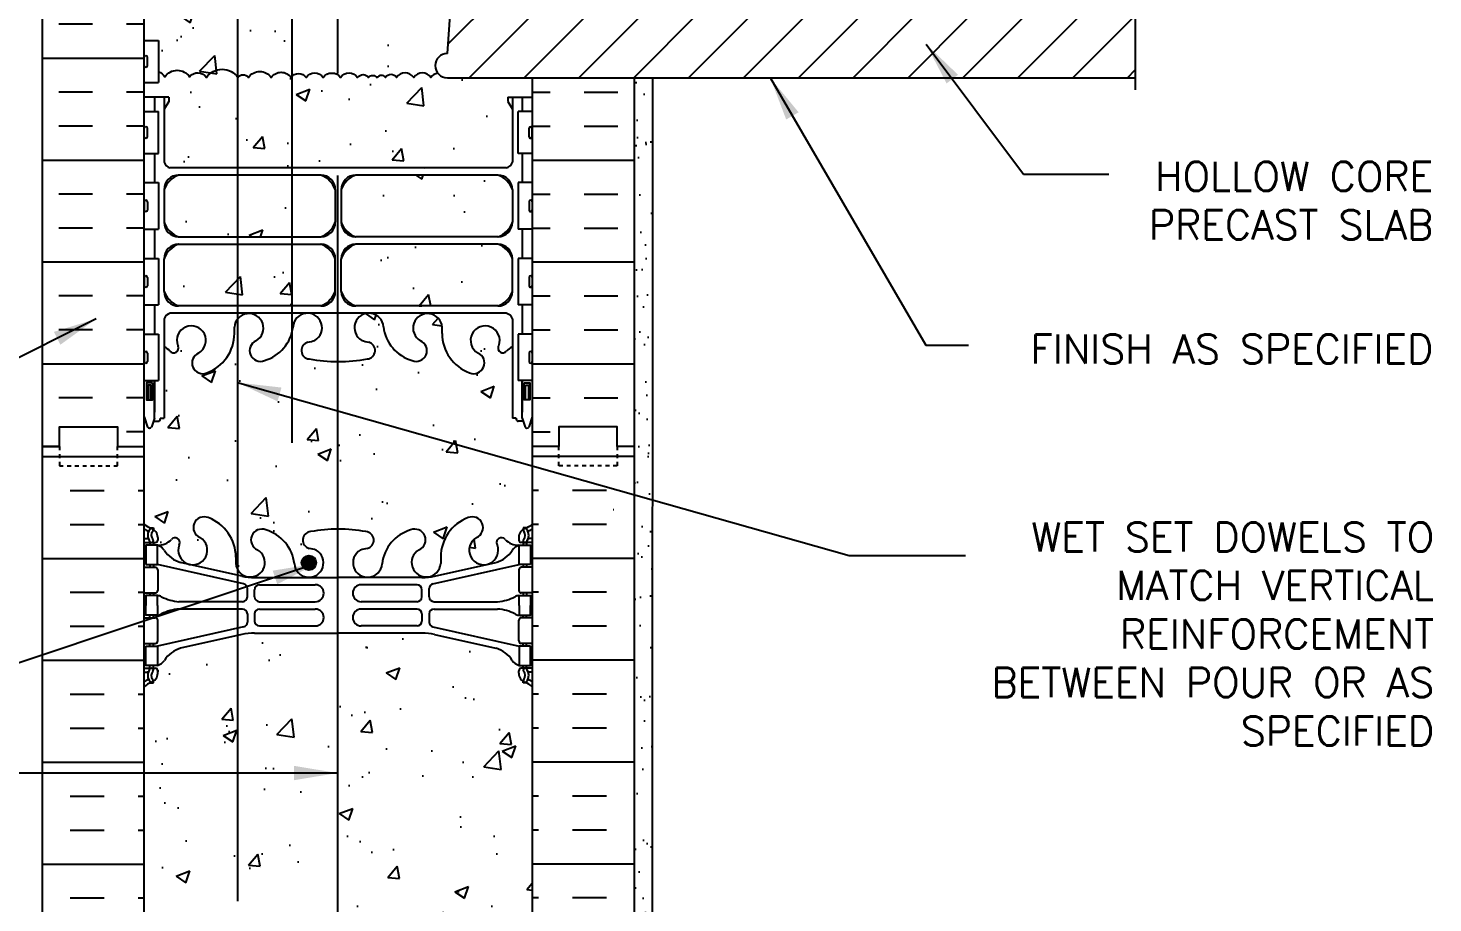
# Model space of a CAD drawing. Header units: inches. Extents: x 241.8 to 298.1, y 186.8 to 251.2.
# Drawn here: x 261.93 to 298.14, y 212.44 to 234.98 of the extents above; entities that cross this region are included whole.
import ezdxf

# ---------------------------------------------------------------- set-up
doc = ezdxf.new("R2010")
doc.units = ezdxf.units.IN
doc.header["$LTSCALE"] = 0.5
doc.header["$MEASUREMENT"] = 0
doc.linetypes.add('HIDDEN2', pattern=[0.1875, 0.125, -0.0625])
for name, color, linetype in [('HATCH', 12, 'Continuous'), ('line25', 2, 'Continuous'), ('LINE3', 3, 'Continuous'), ('LINE50', 5, 'Continuous'), ('LINE9', 9, 'Continuous'), ('TEXT', 4, 'Continuous'), ('Web_Edge', 9, 'Continuous')]:
    doc.layers.add(name, color=color, linetype=linetype)
doc.styles.add('DIM', font='romans.shx', dxfattribs={"width": 0.7})
doc.styles.add('ROMANS', font='romans.shx', dxfattribs={"height": 0.75})
doc.dimstyles.new('ext_12', dxfattribs={"dimscale": 12, "dimtxt": 0.09375, "dimasz": 0.09375, "dimexe": 0.09375, "dimexo": 0.0625, "dimgap": 0.0625, "dimtad": 1, "dimdec": 1, "dimzin": 3, "dimdsep": 46, "dimlunit": 4, "dimtxsty": 'DIM', "dimcen": 0.09, "dimdle": 0.09375, "dimclrt": 4, "dimadec": 0, "dimazin": 0, "dimtfac": 1, "dimtdec": 1, "dimtmove": 2, "dimatfit": 3, "dimfxl": 1, "dimfrac": 2, "dimtolj": 1, "dimtzin": 0, "dimarcsym": 0})

msp = doc.modelspace()

# ---------------------------------------------------------------- hatches: boundary and pattern name
at = {"layer": 'HATCH'}
h = msp.add_hatch(dxfattribs=at)
h.set_pattern_fill('AR-CONC', color=256, scale=0.5)
h.set_pattern_definition([(50, (0, 0), (3.5863, -0.31376), [0.375, -4.125]), (355, (0, 0), (-0.693757, 3.76096), [0.3, -3.3]), (100.4514, (0.299, -0.026), (2.892544, 3.4472), [0.3187, -3.50571]), (46.1842, (0, 1), (5.336207, -0.827596), [0.5625, -6.1875]), (96.6356, (0.4447, 0.931), (4.67331, 4.87059), [0.47805, -5.25857]), (351.1842, (0, 1), (4.67331, 4.87059), [0.45, -4.95]), (21, (0.5, 0.75), (2.984535, -2.013094), [0.375, -4.125]), (326, (0.5, 0.75), (1.216577, 3.62575), [0.3, -3.3]), (71.4514, (0.7487, 0.5822), (4.201112, 1.612656), [0.3187, -3.50571]), (37.5, (0, 0), (0.0607993, 1.6644693), [0, -3.26, 0, -3.35, 0, -3.3125]), (7.5, (0, 0), (1.315348, 1.9720586), [0, -1.91, 0, -3.185, 0, -1.2625]), (327.5, (-1.115, 0), (2.669112, -0.1127744), [0, -1.25, 0, -3.9, 0, -5.175]), (317.5, (-1.615, 0), (2.915931, 0.500525), [0, -1.625, 0, -2.59, 0, -3.675])])
h.paths.add_polyline_path([(272.972, 237.726), (273.075, 239.208, 0.932515), (273.162, 240.452), (273.25, 241.699), (265.467, 241.699, 0.366745), (265.223, 241.488), (265.223, 240.504), (265.286, 240.504), (265.286, 239.304), (264.921, 239.304), (264.921, 238.554), (265.286, 238.554), (265.286, 237.354), (264.921, 237.354), (264.921, 236.604), (265.286, 236.604), (265.286, 235.404), (264.921, 235.404), (264.921, 234.654), (265.286, 234.654), (265.286, 233.851, -0.162203), (265.452, 233.723, -0.520567), (266.088, 233.723, -0.520567), (266.523, 233.704, -0.520567), (267.333, 233.704, -0.520567), (267.604, 233.704, -0.520567), (268.192, 233.704, -0.520567), (268.704, 233.704, -0.520567), (269.09, 233.704, -0.520567), (269.534, 233.704, -0.520567), (269.977, 233.704, -0.520567), (270.421, 233.704, -0.520567), (270.701, 233.704, -0.512435), (270.921, 233.697, -0.512435), (271.141, 233.704, -0.520567), (271.421, 233.704, -0.520567), (271.865, 233.704, -0.520567), (272.309, 233.704, -0.203298), (272.488, 233.816, -0.626547), (272.734, 234.322)])
h.paths.add_polyline_path([(278.429, 240.199), (278.429, 241.699), (274.396, 241.699), (274.396, 241.301), (274.303, 241.114), (274.209, 241.301), (274.209, 241.699), (273.25, 241.699), (273.162, 240.452, -0.932515), (273.075, 239.208), (272.972, 237.726), (275.996, 238.044, -0.379205)])
h.paths.add_polyline_path([(278.429, 240.199, 0.379205), (275.996, 238.044, 2.637096)])
h.paths.add_polyline_path([(274.922, 244.198, 0.088986), (274.775, 244.296), (274.685, 244.296), (274.685, 244.338, -0.249069), (274.575, 244.545), (274.575, 244.612, -0.414214), (274.638, 244.675), (274.685, 244.675), (274.685, 244.745), (274.58, 244.745, 0.231736), (274.223, 244.594, -0.8344), (274.011, 244.719), (274.023, 244.741, 2.155404), (273.484, 244.546, -1), (273.271, 244.035, -0.311223), (272.562, 245.051), (272.562, 245.216, 1.661382), (272.001, 244.864, -1), (271.787, 244.352, -0.307094), (271.049, 245.248, 1.604516), (270.49, 244.872, 0.055617), (270.669, 244.826, -0.843243), (270.635, 244.394, -0.047544), (269.921, 244.329, -0.047544), (269.207, 244.394, -0.843243), (269.173, 244.826, 0.055617), (269.352, 244.872, 1.604516), (268.794, 245.248, -0.307094), (268.055, 244.352, -1), (267.842, 244.864, 1.661382), (267.28, 245.216), (267.281, 245.071, -0.316114), (266.572, 244.035, -1), (266.358, 244.546, 2.155404), (265.82, 244.741), (265.831, 244.719, -0.834375), (265.62, 244.594, 0.23174), (265.262, 244.745), (265.157, 244.745), (265.157, 244.675), (265.205, 244.675, -0.414214), (265.267, 244.612), (265.267, 244.545, -0.249069), (265.157, 244.338), (265.157, 244.296), (265.067, 244.296, 0.08841), (264.921, 244.199), (264.921, 240.504), (264.974, 240.504), (264.974, 241.506, -0.379483), (265.466, 241.949), (274.209, 241.949), (274.209, 241.989), (274.115, 241.989, -1), (274.115, 242.051), (274.115, 242.176), (274.49, 242.176), (274.49, 242.051, -1), (274.49, 241.989), (274.396, 241.989), (274.396, 241.949), (274.799, 241.949, -0.386179), (274.801, 241.699), (275.566, 241.699), (275.566, 242.199), (274.921, 242.199), (274.922, 242.754)])
h.paths.add_polyline_path([(274.58, 247.845), (274.685, 247.845), (274.685, 247.915), (274.638, 247.915, -0.414214), (274.575, 247.977), (274.575, 248.045, -0.249069), (274.685, 248.252), (274.685, 248.294), (274.775, 248.294, 0.08853), (274.921, 248.391), (274.921, 250.216), (270.791, 250.216), (269.791, 249.216), (269.791, 251.216), (268.791, 250.216), (264.921, 250.216), (264.921, 248.391, 0.08841), (265.067, 248.294), (265.157, 248.294), (265.157, 248.252, -0.249069), (265.267, 248.045), (265.267, 247.977, -0.414214), (265.205, 247.915), (265.157, 247.915), (265.157, 247.845), (265.262, 247.845, -0.168672), (265.448, 247.695, 0.17445), (265.856, 247.4), (267.437, 247.047, 0.054974), (267.763, 247.011), (269.921, 247.011), (272.079, 247.011, 0.054974), (272.406, 247.047), (273.987, 247.4, 0.17445), (274.394, 247.695, -0.168672)])
h.paths.add_polyline_path([(274.411, 232.886), (274.291, 233.086), (274.291, 233.199), (274.921, 233.199), (274.921, 233.698), (272.734, 233.697, -0.22962), (272.488, 233.816, 0.203298), (272.309, 233.704, 0.520567), (271.865, 233.704, 0.520567), (271.421, 233.704, 0.520567), (271.141, 233.704, 0.512435), (270.921, 233.697, 0.512435), (270.701, 233.704, 0.520567), (270.421, 233.704, 0.520567), (269.977, 233.704, 0.520567), (269.534, 233.704, 0.520567), (269.09, 233.704, 0.520567), (268.704, 233.704, 0.520567), (268.192, 233.704, 0.520567), (267.604, 233.704, 0.520567), (267.333, 233.704, 0.520567), (266.523, 233.704, 0.520567), (266.088, 233.723, 0.520567), (265.452, 233.723, 0.162203), (265.286, 233.851), (265.286, 233.574), (264.921, 233.574), (264.921, 233.199), (265.551, 233.199), (265.551, 233.086), (265.431, 232.886), (265.431, 231.525, 0.268156), (265.592, 231.377), (274.25, 231.377, 0.268138), (274.411, 231.525)])
h.paths.add_polyline_path([(269.845, 230.814, 0.225652), (269.47, 231.189), (265.806, 231.189, 0.225652), (265.431, 230.814), (265.431, 229.974, 0.225652), (265.806, 229.599), (269.47, 229.599, 0.225652), (269.845, 229.974)])
h.paths.add_polyline_path([(269.845, 229.033, 0.225652), (269.47, 229.408), (265.806, 229.408, 0.225652), (265.431, 229.033), (265.431, 228.192, 0.225652), (265.806, 227.817), (269.47, 227.817, 0.225652), (269.845, 228.192)])
h.paths.add_polyline_path([(274.411, 229.033, 0.225652), (274.036, 229.408), (270.373, 229.408, 0.225652), (269.998, 229.033), (269.998, 228.192, 0.225652), (270.373, 227.817), (274.036, 227.817, 0.225652), (274.411, 228.192)])
h.paths.add_polyline_path([(274.411, 230.814, 0.225652), (274.036, 231.189), (270.373, 231.189, 0.225652), (269.998, 230.814), (269.998, 229.974, 0.225652), (270.373, 229.599), (274.036, 229.599, 0.225652), (274.411, 229.974)])
h.paths.add_polyline_path([(274.511, 224.928), (274.411, 224.928), (274.411, 226.765, 0.108935), (274.259, 226.652, -0.8344), (274.047, 226.777), (274.059, 226.799, 2.155404), (273.52, 226.604, -1), (273.307, 226.093, -0.311223), (272.598, 227.109), (272.598, 227.274, 1.661382), (272.037, 226.921, -1), (271.823, 226.41, -0.307094), (271.085, 227.306, 1.604516), (270.526, 226.93, 0.055617), (270.705, 226.884, -0.843243), (270.671, 226.452, -0.049932), (269.921, 226.387, -0.049932), (269.171, 226.452, -0.843243), (269.137, 226.884, 0.055617), (269.316, 226.93, 1.604516), (268.758, 227.306, -0.307094), (268.019, 226.41, -1), (267.806, 226.921, 1.661382), (267.244, 227.274), (267.245, 227.128, -0.316114), (266.536, 226.093, -1), (266.322, 226.604, 2.155404), (265.784, 226.799), (265.795, 226.777, -0.834375), (265.584, 226.652, 0.108938), (265.431, 226.765), (265.431, 224.928), (265.331, 224.928), (265.331, 224.898, -0.414214), (265.281, 224.848), (265.155, 224.848), (265.112, 224.716, -0.725737), (265.006, 224.698), (264.921, 224.958), (264.921, 224.199), (264.921, 222.199, 0.08841), (265.067, 222.101), (265.157, 222.101), (265.157, 222.06, -0.249069), (265.267, 221.853), (265.267, 221.785, -0.414214), (265.205, 221.723), (265.157, 221.723), (265.157, 221.653), (265.262, 221.653, 0.231736), (265.62, 221.804, -0.8344), (265.831, 221.678), (265.82, 221.657, 2.155404), (266.358, 221.851, -1), (266.572, 222.362, -0.311223), (267.281, 221.346), (267.28, 221.181, 1.661382), (267.842, 221.534, -1), (268.055, 222.045, -0.307094), (268.794, 221.15, 1.604516), (269.352, 221.526, 0.055617), (269.173, 221.571, -0.843243), (269.207, 222.003, -0.047544), (269.921, 222.068, -0.047544), (270.635, 222.003, -0.843243), (270.669, 221.571, 0.055617), (270.49, 221.526, 1.604516), (271.049, 221.15, -0.307094), (271.787, 222.045, -1), (272.001, 221.534, 1.661382), (272.562, 221.181), (272.562, 221.327, -0.316114), (273.271, 222.362, -1), (273.484, 221.851, 2.155404), (274.023, 221.657), (274.011, 221.678, -0.834375), (274.223, 221.804, 0.23174), (274.58, 221.653), (274.685, 221.653), (274.685, 221.723), (274.638, 221.723, -0.414214), (274.575, 221.785), (274.575, 221.853, -0.249069), (274.685, 222.06), (274.685, 222.101), (274.775, 222.101, 0.088434), (274.921, 222.199), (274.921, 224.958), (274.842, 224.716, -0.725737), (274.736, 224.698), (274.687, 224.848), (274.561, 224.848, -0.414214), (274.511, 224.898)])
h.paths.add_polyline_path([(274.921, 218.006, 0.088429), (274.775, 218.104), (274.685, 218.104), (274.685, 218.146, -0.249069), (274.575, 218.353), (274.575, 218.42, -0.414214), (274.638, 218.483), (274.685, 218.483), (274.685, 218.553), (274.58, 218.553, -0.168672), (274.394, 218.702, 0.17445), (273.987, 218.998), (272.406, 219.351, 0.054974), (272.079, 219.387), (269.921, 219.387), (267.763, 219.387, 0.054974), (267.437, 219.351), (265.856, 218.998, 0.17445), (265.448, 218.702, -0.168672), (265.262, 218.553), (265.157, 218.553), (265.157, 218.483), (265.205, 218.483, -0.414214), (265.267, 218.42), (265.267, 218.353, -0.249069), (265.157, 218.146), (265.157, 218.104), (265.067, 218.104, 0.08841), (264.921, 218.006), (264.921, 212.391, 0.08841), (265.067, 212.294), (265.157, 212.294), (265.157, 212.252, -0.249069), (265.267, 212.045), (265.267, 211.977, -0.414214), (265.205, 211.915), (265.157, 211.915), (265.157, 211.845), (265.262, 211.845, -0.168672), (265.448, 211.695, 0.17445), (265.856, 211.4), (267.437, 211.047, 0.054974), (267.763, 211.011), (269.921, 211.011), (272.079, 211.011, 0.054974), (272.406, 211.047), (273.987, 211.4, 0.17445), (274.394, 211.695, -0.168672), (274.58, 211.845), (274.685, 211.845), (274.685, 211.915), (274.638, 211.915, -0.414214), (274.575, 211.977), (274.575, 212.045, -0.249069), (274.685, 212.252), (274.685, 212.294), (274.775, 212.294, 0.088421), (274.921, 212.391)])
h.paths.add_polyline_path([(269.173, 208.826, 0.055617), (269.352, 208.872, 1.604516), (268.794, 209.248, -0.307094), (268.055, 208.352, -1), (267.842, 208.864, 1.661382), (267.28, 209.216), (267.281, 209.071, -0.237252), (266.851, 208.189), (268.791, 208.189), (269.066, 208.464, -0.568049)])
h.paths.add_polyline_path([(266.358, 208.546, 2.155404), (265.82, 208.741), (265.831, 208.719, -0.834375), (265.62, 208.594, 0.23174), (265.262, 208.745), (265.157, 208.745), (265.157, 208.675), (265.205, 208.675, -0.414214), (265.267, 208.612), (265.267, 208.545, -0.249069), (265.157, 208.338), (265.157, 208.296), (265.067, 208.296, 0.08841), (264.921, 208.199), (264.921, 208.189), (266.208, 208.189, -0.408222)])
h.paths.add_polyline_path([(272.562, 209.051), (272.562, 209.216, 1.661382), (272.001, 208.864, -1), (271.787, 208.352, -0.307094), (271.049, 209.248, 1.604516), (270.49, 208.872, 0.055617), (270.669, 208.826, -0.843243), (270.635, 208.394, -0.047544), (269.921, 208.329, -0.008643), (269.791, 208.331), (269.791, 207.189), (270.791, 208.189), (272.992, 208.189, -0.232553)])
h.paths.add_polyline_path([(274.685, 208.338, -0.249069), (274.575, 208.545), (274.575, 208.612, -0.414214), (274.638, 208.675), (274.685, 208.675), (274.685, 208.745), (274.58, 208.745, 0.231736), (274.223, 208.594, -0.8344), (274.011, 208.719), (274.023, 208.741, 2.155404), (273.484, 208.546, -0.408222), (273.635, 208.189), (274.921, 208.189), (274.921, 208.199, 0.088416), (274.775, 208.296), (274.685, 208.296)])
h = msp.add_hatch(dxfattribs=at)
h.set_pattern_fill('INSUL', color=256, scale=7, angle=180, style=0)
h.set_pattern_definition([(180, (272.3384, 223.6988), (-3e-16, -2.625), []), (180, (272.3384, 222.8238), (-3e-16, -2.625), [0.875, -0.875]), (180, (272.3384, 221.9488), (-3e-16, -2.625), [0.875, -0.875])])
h.paths.add_polyline_path([(262.296, 224.199), (262.734, 224.199), (262.734, 224.699), (264.234, 224.699), (264.234, 224.199), (264.921, 224.199), (264.921, 242.199), (264.671, 242.199), (264.234, 242.199), (264.234, 241.699), (262.734, 241.699), (262.734, 242.199), (262.296, 242.199)])
h = msp.add_hatch(dxfattribs=at)
h.set_pattern_fill('ANSI31', color=256, scale=8, style=0)
h.paths.add_polyline_path([(290.472, 237.699), (291.032, 238.259, -0.047162), (291.17, 238.699), (290.472, 238.699), (289.472, 238.699), (290.472, 239.699), (290.472, 241.699), (278.429, 241.699), (278.429, 240.199, -2.637096), (275.996, 238.044), (272.972, 237.726), (272.734, 234.322, 1.000041), (272.734, 233.697), (290.465, 233.699)])
h.paths.add_polyline_path([(283.478, 237.748, -1), (288.379, 237.748, -1)], flags=16)
h = msp.add_hatch(dxfattribs=at)
h.set_pattern_fill('INSUL', color=256, scale=7, angle=180, style=0)
h.set_pattern_definition([(7e-15, (267.5042, 223.6988), (3e-16, -2.625), []), (7e-15, (267.5042, 222.8238), (3e-16, -2.625), [0.875, -0.875]), (7e-15, (267.5042, 221.9488), (3e-16, -2.625), [0.875, -0.875])])
h.paths.add_polyline_path([(277.546, 234.198), (274.921, 234.197), (274.921, 224.199), (275.609, 224.199), (275.609, 224.699), (277.109, 224.699), (277.109, 224.199), (277.546, 224.199)])
h = msp.add_hatch(dxfattribs=at)
h.set_pattern_fill('AR-SAND', color=256, scale=0.5, style=0)
h.set_pattern_definition([(37.5, (181.79665, -9.8026), (-0.0314967, 0.963412), [0, -0.76, 0, -0.85, 0, -0.8125]), (7.5, (181.7966, -9.8026), (0.8848884, 1.411073), [0, -0.41, 0, -0.685, 0, -0.2625]), (327.5, (181.18165, -9.8026), (1.557071, 0.0028295), [0, -0.25, 0, -0.9, 0, -1.175]), (317.5, (181.1816, -9.8026), (1.503063, 0.438838), [0, -0.125, 0, -0.59, 0, -0.675])])
h.paths.add_polyline_path([(277.546, 208.202), (278.025, 208.202), (278.026, 233.698), (277.546, 233.698)])
at = {"layer": 'LINE3'}
msp.add_hatch(color=256, dxfattribs=at).paths.add_polyline_path([(268.978, 221.201, 1), (269.353, 221.201, 1)])

# ---------------------------------------------------------------- linework, layer by layer
at = {"layer": 'HATCH'}
for p, q in [((262.296, 223.939), (264.921, 223.939)), ((277.546, 223.939), (274.921, 223.939)), ((263.01, 223.064), (263.885, 223.064)), ((264.76, 223.064), (264.921, 223.064)), ((275.083, 223.064), (274.921, 223.064)), ((276.833, 223.064), (275.958, 223.064)), ((277.028, 222.561), (277.003, 222.561)), ((263.01, 222.189), (263.885, 222.189)), ((264.76, 222.189), (264.921, 222.189)), ((275.083, 222.189), (274.921, 222.189)), ((276.833, 222.189), (275.958, 222.189)), ((262.296, 221.314), (264.921, 221.314)), ((277.546, 221.314), (274.921, 221.314)), ((263.01, 220.439), (263.885, 220.439)), ((264.76, 220.439), (264.921, 220.439)), ((275.083, 220.439), (274.921, 220.439)), ((276.833, 220.439), (275.958, 220.439)), ((263.01, 219.564), (263.885, 219.564)), ((264.76, 219.564), (264.921, 219.564)), ((275.083, 219.564), (274.921, 219.564)), ((276.833, 219.564), (275.958, 219.564)), ((262.296, 218.689), (264.921, 218.689)), ((277.546, 218.689), (274.921, 218.689)), ((263.01, 217.814), (263.885, 217.814)), ((264.76, 217.814), (264.921, 217.814)), ((275.083, 217.814), (274.921, 217.814)), ((276.833, 217.814), (275.958, 217.814)), ((263.01, 216.939), (263.885, 216.939)), ((264.76, 216.939), (264.921, 216.939)), ((275.083, 216.939), (274.921, 216.939)), ((276.833, 216.939), (275.958, 216.939)), ((262.296, 216.064), (264.921, 216.064)), ((277.546, 216.064), (274.921, 216.064)), ((263.01, 215.189), (263.885, 215.189)), ((264.76, 215.189), (264.921, 215.189)), ((275.083, 215.189), (274.921, 215.189)), ((276.833, 215.189), (275.958, 215.189)), ((263.01, 214.314), (263.885, 214.314)), ((264.76, 214.314), (264.921, 214.314)), ((275.083, 214.314), (274.921, 214.314)), ((276.833, 214.314), (275.958, 214.314)), ((262.296, 213.439), (264.921, 213.439)), ((277.546, 213.439), (274.921, 213.439)), ((263.01, 212.564), (263.885, 212.564)), ((264.76, 212.564), (264.921, 212.564)), ((275.083, 212.564), (274.921, 212.564)), ((276.833, 212.564), (275.958, 212.564))]:
    msp.add_line(p, q, dxfattribs=at)
for points in [[(265.286, 233.851, -0.162203), (265.452, 233.723, -0.520567), (266.088, 233.723, -0.520567), (266.523, 233.704, -0.520567), (267.333, 233.704, -0.520567), (267.604, 233.704, -0.520567), (268.192, 233.704, -0.520567), (268.704, 233.704, -0.520567), (269.09, 233.704, -0.520567), (269.534, 233.704, -0.520567), (269.977, 233.704, -0.520567), (270.421, 233.704, -0.520567), (270.701, 233.704, -0.512435), (270.921, 233.697)], [(272.488, 233.816, 0.203298), (272.309, 233.704, 0.520567), (271.865, 233.704, 0.520567), (271.421, 233.704, 0.520567), (271.141, 233.704, 0.512435), (270.921, 233.697)]]:
    msp.add_lwpolyline(points, format="xyb", dxfattribs=at)
at = {"layer": 'line25'}
for p, q in [((264.921, 224.199), (264.921, 250.216)), ((272.734, 234.324), (272.972, 237.726)), ((264.921, 234.654), (265.286, 234.654)), ((265.286, 234.654), (265.286, 233.574)), ((264.921, 233.574), (265.286, 233.574)), ((272.748, 233.697), (290.465, 233.699)), ((274.921, 233.697), (274.921, 208.189)), ((264.921, 232.824), (265.286, 232.824)), ((265.286, 231.744), (265.286, 232.824)), ((274.921, 232.824), (274.556, 232.824)), ((274.556, 231.744), (274.556, 232.824)), ((264.921, 231.744), (265.286, 231.744)), ((274.921, 231.744), (274.556, 231.744)), ((264.921, 230.994), (265.286, 230.994)), ((265.286, 230.994), (265.286, 229.794)), ((274.921, 230.994), (274.556, 230.994)), ((274.556, 230.994), (274.556, 229.794)), ((264.921, 229.794), (265.286, 229.794)), ((274.921, 229.794), (274.556, 229.794)), ((264.921, 229.044), (265.286, 229.044)), ((265.286, 229.044), (265.286, 227.844)), ((274.921, 229.044), (274.556, 229.044)), ((274.556, 229.044), (274.556, 227.844)), ((264.921, 227.844), (265.286, 227.844)), ((274.921, 227.844), (274.556, 227.844)), ((264.921, 227.094), (265.286, 227.094)), ((265.286, 227.094), (265.286, 225.894)), ((274.921, 227.094), (274.556, 227.094)), ((274.556, 227.094), (274.556, 225.894)), ((264.921, 225.894), (265.286, 225.894)), ((274.921, 225.894), (274.556, 225.894)), ((264.921, 208.189), (264.921, 224.199))]:
    msp.add_line(p, q, dxfattribs=at)
msp.add_arc((272.734, 234.01), 0.313, 90, 270, dxfattribs=at)
at = {"layer": 'LINE3'}
for p, q in [((267.324, 250.216), (267.324, 212.483)), ((269.905, 249.33), (269.903, 233.804)), ((268.729, 224.293), (268.729, 237.76)), ((269.904, 231.178), (269.904, 207.303))]:
    msp.add_line(p, q, dxfattribs=at)
msp.add_circle((269.165, 221.201), 0.188, dxfattribs=at)
at = {"layer": 'LINE50'}
for p, q in [((262.296, 224.199), (262.296, 250.216)), ((277.546, 233.698), (277.546, 208.189)), ((262.734, 224.199), (262.296, 224.199)), ((262.296, 208.189), (262.296, 224.199))]:
    msp.add_line(p, q, dxfattribs=at)
for points in [[(262.296, 224.199), (262.734, 224.199), (262.734, 224.699), (264.234, 224.699), (264.234, 224.199), (264.921, 224.199)], [(262.296, 224.199), (262.734, 224.199), (262.734, 224.699), (264.234, 224.699), (264.234, 224.199), (264.921, 224.199)], [(277.546, 224.199), (277.109, 224.199), (277.109, 224.699), (275.609, 224.699), (275.609, 224.199), (274.921, 224.199)]]:
    msp.add_lwpolyline(points, dxfattribs=at)
at = {"layer": 'LINE9'}
for p, q in [((264.921, 234.004), (264.921, 234.224)), ((264.921, 234.169), (264.921, 234.169)), ((264.921, 234.059), (264.921, 234.059)), ((264.961, 234.264), (264.961, 234.264)), ((264.961, 233.964), (264.961, 233.964)), ((265.001, 234.004), (265.001, 234.224)), ((278.025, 208.189), (278.026, 233.698)), ((264.921, 232.174), (264.921, 232.394)), ((264.921, 232.339), (264.921, 232.339)), ((264.921, 232.229), (264.921, 232.229)), ((264.961, 232.434), (264.961, 232.434)), ((264.961, 232.134), (264.961, 232.134)), ((265.001, 232.174), (265.001, 232.394)), ((274.841, 232.174), (274.841, 232.394)), ((274.881, 232.434), (274.881, 232.434)), ((274.881, 232.134), (274.881, 232.134)), ((274.921, 232.174), (274.921, 232.394)), ((274.921, 232.339), (274.921, 232.339)), ((274.921, 232.229), (274.921, 232.229)), ((264.921, 230.504), (264.921, 230.284)), ((264.921, 230.449), (264.921, 230.449)), ((264.921, 230.339), (264.921, 230.339)), ((264.961, 230.544), (264.961, 230.544)), ((265.001, 230.504), (265.001, 230.284)), ((274.841, 230.504), (274.841, 230.284)), ((274.881, 230.544), (274.881, 230.544)), ((274.921, 230.504), (274.921, 230.284)), ((274.921, 230.449), (274.921, 230.449)), ((274.921, 230.339), (274.921, 230.339)), ((264.961, 230.244), (264.961, 230.244)), ((274.881, 230.244), (274.881, 230.244)), ((264.921, 228.554), (264.921, 228.334)), ((264.921, 228.499), (264.921, 228.499)), ((265.001, 228.554), (265.001, 228.334)), ((274.841, 228.554), (274.841, 228.334)), ((274.921, 228.554), (274.921, 228.334)), ((274.921, 228.499), (274.921, 228.499)), ((264.921, 228.389), (264.921, 228.389)), ((264.961, 228.294), (264.961, 228.294)), ((274.881, 228.294), (274.881, 228.294)), ((274.921, 228.389), (274.921, 228.389)), ((264.921, 226.604), (264.921, 226.384)), ((264.921, 226.549), (264.921, 226.549)), ((264.921, 226.439), (264.921, 226.439)), ((264.961, 226.644), (264.961, 226.644)), ((264.961, 226.344), (264.961, 226.344)), ((265.001, 226.604), (265.001, 226.384)), ((274.841, 226.604), (274.841, 226.384)), ((274.881, 226.644), (274.881, 226.644)), ((274.881, 226.344), (274.881, 226.344)), ((274.921, 226.604), (274.921, 226.384)), ((274.921, 226.549), (274.921, 226.549)), ((274.921, 226.439), (274.921, 226.439))]:
    msp.add_line(p, q, dxfattribs=at)
at = {"layer": 'LINE9', "linetype": 'HIDDEN2'}
for p, q in [((262.734, 224.199), (262.734, 223.699)), ((264.234, 223.699), (264.234, 224.199)), ((275.609, 223.699), (275.609, 224.199)), ((277.109, 224.199), (277.109, 223.699)), ((262.734, 223.699), (264.234, 223.699)), ((277.109, 223.699), (275.609, 223.699))]:
    msp.add_line(p, q, dxfattribs=at)
at = {"layer": 'LINE9'}
msp.add_lwpolyline([(290.472, 243.443), (290.472, 239.699), (289.472, 238.699), (290.472, 238.699), (291.472, 238.699), (290.472, 237.699), (290.465, 233.386)], dxfattribs=at)
for centre, start, end in [((264.961, 234.224), 90, 180), ((264.961, 234.004), 180, 270), ((264.961, 234.224), 360, 90), ((264.961, 234.004), 270, 0), ((264.961, 232.394), 90, 180), ((264.961, 232.174), 180, 270), ((264.961, 232.394), 360, 90), ((264.961, 232.174), 270, 0), ((274.881, 232.394), 90, 180), ((274.881, 232.174), 180, 270), ((274.881, 232.394), 0, 90), ((274.881, 232.174), 270, 0), ((264.961, 230.504), 90, 180), ((264.961, 230.504), 0, 90), ((274.881, 230.504), 90, 180), ((274.881, 230.504), 360, 90), ((264.961, 230.284), 180, 270), ((264.961, 230.284), 270, 0), ((274.881, 230.284), 180, 270), ((274.881, 230.284), 270, 0), ((264.961, 228.554), 90, 180), ((264.961, 228.554), 0, 90), ((274.881, 228.554), 90, 180), ((274.881, 228.554), 360, 90), ((264.961, 228.334), 180, 270), ((264.961, 228.334), 270, 0), ((274.881, 228.334), 180, 270), ((274.881, 228.334), 270, 0), ((264.961, 226.604), 90, 180), ((264.961, 226.384), 180, 270), ((264.961, 226.604), 0, 90), ((264.961, 226.384), 270, 0), ((274.881, 226.604), 90, 180), ((274.881, 226.384), 180, 270), ((274.881, 226.604), 360, 90), ((274.881, 226.384), 270, 0)]:
    msp.add_arc(centre, 0.04, start, end, dxfattribs=at)
at = {"layer": 'Web_Edge'}
for p, q in [((265.541, 233.199), (264.921, 233.199)), ((265.551, 233.199), (264.921, 233.199)), ((265.431, 233.199), (265.431, 231.525)), ((265.551, 233.086), (265.431, 232.886)), ((265.551, 233.086), (265.431, 232.886)), ((265.551, 233.199), (265.551, 233.086)), ((265.551, 233.199), (265.551, 233.086)), ((274.291, 233.199), (274.921, 233.199)), ((274.291, 233.199), (274.921, 233.199)), ((274.291, 233.199), (274.291, 233.086)), ((274.291, 233.199), (274.291, 233.086)), ((274.291, 233.086), (274.411, 232.886)), ((274.291, 233.086), (274.411, 232.886)), ((274.411, 233.199), (274.411, 231.525)), ((274.25, 231.377), (265.592, 231.377)), ((269.47, 231.189), (265.806, 231.189)), ((274.036, 231.189), (270.373, 231.189)), ((265.431, 230.814), (265.431, 229.974)), ((269.845, 230.814), (269.845, 229.974)), ((269.998, 230.815), (269.998, 229.974)), ((274.411, 230.814), (274.411, 229.974)), ((265.806, 229.599), (269.47, 229.599)), ((274.036, 229.599), (270.373, 229.599)), ((265.806, 229.408), (269.47, 229.408)), ((274.036, 229.408), (270.373, 229.408)), ((265.431, 228.192), (265.431, 229.033)), ((269.845, 228.192), (269.845, 229.033)), ((269.998, 228.191), (269.998, 229.032)), ((274.411, 228.192), (274.411, 229.033)), ((269.47, 227.817), (265.806, 227.817)), ((274.036, 227.817), (270.373, 227.817)), ((265.431, 227.482), (265.431, 224.928)), ((274.25, 227.63), (265.592, 227.63)), ((274.411, 227.482), (274.411, 224.928)), ((267.245, 227.109), (267.244, 227.274)), ((272.598, 227.109), (272.598, 227.274)), ((265.784, 226.799), (265.795, 226.777)), ((274.059, 226.799), (274.047, 226.777)), ((265.181, 224.928), (265.181, 225.894)), ((274.661, 224.928), (274.661, 225.894)), ((264.921, 224.958), (265.006, 224.698)), ((265.181, 224.928), (265.106, 224.698)), ((265.331, 224.928), (265.431, 224.928)), ((265.331, 224.928), (265.331, 224.898)), ((265.331, 224.898), (265.331, 224.898)), ((274.511, 224.928), (274.411, 224.928)), ((274.511, 224.928), (274.511, 224.898)), ((274.511, 224.898), (274.511, 224.898)), ((274.661, 224.928), (274.736, 224.698)), ((274.921, 224.958), (274.836, 224.698)), ((265.155, 224.848), (265.281, 224.848)), ((274.687, 224.848), (274.561, 224.848)), ((265.067, 222.101), (265.157, 222.101)), ((265.157, 222.101), (265.157, 222.06)), ((274.775, 222.101), (274.685, 222.101)), ((274.685, 222.101), (274.685, 222.06)), ((264.921, 221.823), (264.999, 221.823)), ((264.921, 221.723), (265.205, 221.723)), ((265.067, 221.723), (265.067, 221.653)), ((265.157, 221.723), (265.157, 221.653)), ((265.267, 221.853), (265.267, 221.785)), ((265.82, 221.657), (265.831, 221.678)), ((274.023, 221.657), (274.011, 221.678)), ((274.575, 221.853), (274.575, 221.785)), ((274.921, 221.723), (274.638, 221.723)), ((274.685, 221.723), (274.685, 221.653)), ((274.775, 221.723), (274.775, 221.653)), ((274.921, 221.823), (274.843, 221.823)), ((267.281, 221.346), (267.28, 221.181)), ((272.562, 221.346), (272.562, 221.181)), ((264.921, 221.083), (265.205, 221.083)), ((265.067, 221.153), (265.067, 221.083)), ((265.157, 221.153), (265.157, 221.083)), ((267.48, 220.656), (265.262, 221.153)), ((265.267, 221.02), (265.267, 220.485)), ((267.437, 220.854), (265.856, 221.207)), ((272.363, 220.656), (274.58, 221.153)), ((272.406, 220.854), (273.987, 221.207)), ((274.575, 221.02), (274.575, 220.485)), ((274.921, 221.083), (274.638, 221.083)), ((274.685, 221.153), (274.685, 221.083)), ((274.775, 221.153), (274.775, 221.083)), ((267.578, 220.322), (267.578, 220.534)), ((267.763, 220.818), (269.921, 220.818)), ((267.89, 220.632), (269.33, 220.632)), ((272.079, 220.818), (269.921, 220.818)), ((271.953, 220.632), (270.513, 220.632)), ((272.265, 220.322), (272.265, 220.534)), ((264.921, 220.423), (265.205, 220.423)), ((265.067, 220.423), (265.067, 220.353)), ((265.157, 220.423), (265.157, 220.353)), ((267.453, 220.197), (265.815, 220.197)), ((267.765, 220.323), (267.765, 220.507)), ((267.89, 220.198), (269.33, 220.198)), ((271.953, 220.198), (270.513, 220.198)), ((272.078, 220.323), (272.078, 220.507)), ((272.39, 220.197), (274.028, 220.197)), ((274.921, 220.423), (274.638, 220.423)), ((274.685, 220.423), (274.685, 220.353)), ((274.775, 220.423), (274.775, 220.353)), ((265.067, 219.783), (265.067, 219.853)), ((265.157, 219.783), (265.157, 219.853)), ((267.453, 220.009), (265.815, 220.009)), ((267.578, 219.884), (267.578, 219.671)), ((267.765, 219.883), (267.765, 219.699)), ((267.89, 220.008), (269.33, 220.008)), ((271.953, 220.008), (270.513, 220.008)), ((272.078, 219.883), (272.078, 219.699)), ((272.265, 219.884), (272.265, 219.671)), ((272.39, 220.009), (274.028, 220.009)), ((274.685, 219.783), (274.685, 219.853)), ((274.775, 219.783), (274.775, 219.853)), ((264.921, 219.783), (265.205, 219.783)), ((267.48, 219.549), (265.262, 219.053)), ((265.267, 219.185), (265.267, 219.72)), ((267.89, 219.574), (269.33, 219.574)), ((271.953, 219.574), (270.513, 219.574)), ((272.363, 219.549), (274.58, 219.053)), ((274.575, 219.185), (274.575, 219.72)), ((274.921, 219.783), (274.638, 219.783)), ((264.921, 219.123), (265.205, 219.123)), ((265.067, 219.053), (265.067, 219.123)), ((265.157, 219.053), (265.157, 219.123)), ((267.437, 219.351), (265.856, 218.998)), ((267.763, 219.387), (269.921, 219.387)), ((272.079, 219.387), (269.921, 219.387)), ((272.406, 219.351), (273.987, 218.998)), ((274.921, 219.123), (274.638, 219.123)), ((274.685, 219.053), (274.685, 219.123)), ((274.775, 219.053), (274.775, 219.123)), ((264.921, 218.483), (265.205, 218.483)), ((264.921, 218.383), (264.999, 218.383)), ((265.067, 218.483), (265.067, 218.553)), ((265.157, 218.483), (265.157, 218.553)), ((265.267, 218.353), (265.267, 218.42)), ((274.575, 218.353), (274.575, 218.42)), ((274.921, 218.483), (274.638, 218.483)), ((274.685, 218.483), (274.685, 218.553)), ((274.775, 218.483), (274.775, 218.553)), ((274.921, 218.383), (274.843, 218.383)), ((265.067, 218.104), (265.157, 218.104)), ((265.157, 218.104), (265.157, 218.146)), ((274.685, 218.104), (274.685, 218.146)), ((274.775, 218.104), (274.685, 218.104))]:
    msp.add_line(p, q, dxfattribs=at)
for points in [[(265.181, 233.199), (265.181, 232.824)], [(274.661, 233.199), (274.661, 232.824)], [(265.181, 231.744), (265.181, 230.994)], [(274.661, 231.744), (274.661, 230.994)], [(265.181, 229.794), (265.181, 229.044)], [(274.661, 229.794), (274.661, 229.044)], [(265.181, 227.844), (265.181, 227.094)], [(274.661, 227.844), (274.661, 227.094)], [(265.181, 225.894), (265.181, 225.078)], [(274.661, 225.894), (274.661, 225.078)], [(265.262, 220.103), (265.262, 220.353), (264.962, 220.353), (264.962, 220.103)], [(274.58, 220.103), (274.58, 220.353), (274.88, 220.353), (274.88, 220.103)], [(265.262, 220.103), (265.262, 219.853), (264.962, 219.853), (264.962, 220.103)], [(274.58, 220.103), (274.58, 219.853), (274.88, 219.853), (274.88, 220.103)]]:
    msp.add_lwpolyline(points, dxfattribs=at)
for points in [[(265.131, 225.838), (264.981, 225.838), (264.981, 225.398), (265.131, 225.398)], [(265.091, 225.778), (265.021, 225.778), (265.021, 225.398), (265.091, 225.398)], [(274.711, 225.838), (274.861, 225.838), (274.861, 225.398), (274.711, 225.398)], [(274.751, 225.778), (274.821, 225.778), (274.821, 225.398), (274.751, 225.398)], [(264.962, 221.153), (265.262, 221.153), (265.262, 221.653), (264.962, 221.653)], [(274.88, 221.153), (274.58, 221.153), (274.58, 221.653), (274.88, 221.653)], [(264.962, 219.053), (265.262, 219.053), (265.262, 218.553), (264.962, 218.553)], [(274.88, 219.053), (274.58, 219.053), (274.58, 218.553), (274.88, 218.553)]]:
    msp.add_lwpolyline(points, close=True, dxfattribs=at)
for centre, radius, start, end in [((265.64, 231.59), 0.219, 197.388, 257.4322), ((274.203, 231.59), 0.219, 282.5678, 342.6083), ((266.013, 230.608), 0.617, 109.5682, 160.4318), ((265.806, 230.814), 0.375, 90, 180), ((269.263, 230.608), 0.617, 19.5682, 70.4318), ((269.47, 230.814), 0.375, 360, 90), ((270.579, 230.608), 0.617, 109.5682, 160.4318), ((270.373, 230.814), 0.375, 90, 180), ((273.83, 230.608), 0.617, 19.5682, 70.4318), ((274.036, 230.814), 0.375, 360, 90), ((266.013, 230.18), 0.617, 199.5682, 250.4318), ((265.806, 229.974), 0.375, 180, 270), ((269.263, 230.18), 0.617, 289.5682, 340.4318), ((269.47, 229.974), 0.375, 270, 0), ((270.579, 230.18), 0.617, 199.5682, 250.4318), ((270.373, 229.974), 0.375, 180, 270), ((273.83, 230.18), 0.617, 289.5682, 340.4318), ((274.036, 229.974), 0.375, 270, 0), ((266.013, 228.826), 0.617, 109.5682, 160.4318), ((265.806, 229.033), 0.375, 90, 180), ((269.263, 228.826), 0.617, 19.5682, 70.4318), ((269.47, 229.033), 0.375, 360, 90), ((270.579, 228.826), 0.617, 109.5682, 160.4318), ((270.373, 229.033), 0.375, 90, 180), ((273.83, 228.826), 0.617, 19.5682, 70.4318), ((274.036, 229.033), 0.375, 360, 90), ((266.013, 228.399), 0.617, 199.5682, 250.4318), ((265.806, 228.192), 0.375, 180, 270), ((269.263, 228.399), 0.617, 289.5682, 340.4318), ((269.47, 228.192), 0.375, 270, 0), ((270.579, 228.399), 0.617, 199.5682, 250.4318), ((270.373, 228.192), 0.375, 180, 270), ((273.83, 228.399), 0.617, 289.5682, 340.4318), ((274.036, 228.192), 0.375, 270, 0), ((265.64, 227.416), 0.219, 102.5678, 162.6118), ((267.618, 227.246), 0.375, 299.9315, 175.7552), ((269.129, 227.255), 0.375, 299.9315, 175.7552), ((270.713, 227.255), 0.375, 4.2448, 240.0685), ((272.224, 227.246), 0.375, 4.2448, 240.0685), ((274.203, 227.416), 0.219, 17.3917, 77.4322), ((266.135, 226.929), 0.375, 299.9315, 200.3757), ((266.153, 227.115), 1.092, 290.5175, 359.6668), ((267.728, 227.402), 1.034, 286.3365, 353.3331), ((272.114, 227.402), 1.034, 186.6669, 253.6635), ((273.689, 227.115), 1.092, 180.3332, 249.4825), ((273.707, 226.929), 0.375, 339.6243, 240.0685), ((265.251, 226.362), 0.441, 41.0127, 65.8813), ((265.678, 226.734), 0.125, 221.0127, 20.3757), ((267.912, 226.666), 0.277, 112.68, 292.68), ((269.191, 226.671), 0.22, 104.2604, 264.8165), ((269.023, 227.71), 0.834, 277.8937, 290.6271), ((270.82, 227.71), 0.834, 249.3729, 262.1063), ((270.651, 226.671), 0.22, 275.1835, 75.7396), ((271.93, 226.666), 0.277, 247.32, 67.32), ((274.164, 226.734), 0.125, 159.6243, 318.9873), ((274.592, 226.362), 0.441, 114.1182, 138.9873), ((266.429, 226.349), 0.277, 112.68, 292.68), ((269.868, 230.164), 3.777, 259.3725, 270.8066), ((269.974, 230.164), 3.777, 269.1934, 280.6275), ((273.413, 226.349), 0.277, 247.32, 67.32), ((265.281, 224.898), 0.05, 270, 0), ((274.561, 224.898), 0.05, 180, 270), ((265.056, 224.724), 0.0567, 208.0725, 331.9275), ((274.786, 224.724), 0.0567, 208.0725, 331.9275), ((266.465, 222.107), 0.277, 67.32, 247.32), ((266.189, 221.34), 1.092, 0.3332, 69.4825), ((273.653, 221.34), 1.092, 110.5175, 179.6668), ((273.377, 222.107), 0.277, 292.68, 112.68), ((265.267, 222.56), 0.5, 226.2122, 250.5288), ((265.267, 222.56), 0.6, 234.7832, 245.0748), ((265.261, 221.907), 0.25, 140.1145, 222.4609), ((265.005, 221.997), 0.021, 343.464, 63.9957), ((265.103, 222.038), 0.045, 321.448, 139.1879), ((265.017, 221.853), 0.25, 0, 70.5288), ((265.261, 221.907), 0.16, 140.0001, 222.4609), ((267.948, 221.79), 0.277, 67.32, 247.32), ((267.764, 221.053), 1.034, 6.6669, 73.6635), ((269.227, 221.784), 0.22, 95.1835, 255.7396), ((269.904, 218.291), 3.777, 89.7394, 100.6275), ((269.938, 218.291), 3.777, 79.3725, 90.2606), ((270.615, 221.784), 0.22, 284.2604, 84.8165), ((272.078, 221.053), 1.034, 106.3365, 173.3331), ((271.894, 221.79), 0.277, 292.68, 112.68), ((274.825, 221.853), 0.25, 109.4712, 180), ((274.739, 222.038), 0.045, 40.8121, 218.552), ((274.582, 221.907), 0.16, 317.5391, 39.9999), ((274.575, 222.56), 0.5, 289.4712, 313.7891), ((274.582, 221.907), 0.25, 317.5391, 39.8855), ((274.837, 221.997), 0.021, 116.0043, 196.536), ((274.575, 222.56), 0.6, 294.9252, 305.2168), ((264.999, 221.842), 0.0196, 269.4032, 15.4901), ((265.11, 221.769), 0.045, 222.4609, 42.4609), ((265.205, 221.785), 0.0625, 270, 0), ((265.287, 222.093), 0.441, 266.7976, 318.9873), ((265.14, 221.31), 0.364, 34.9775, 70.3387), ((265.714, 221.722), 0.125, 339.6243, 138.9873), ((266.171, 221.526), 0.375, 159.6243, 60.0685), ((273.671, 221.526), 0.375, 119.9315, 20.3757), ((274.128, 221.722), 0.125, 41.0127, 200.3757), ((274.556, 222.093), 0.441, 221.0127, 273.2024), ((274.703, 221.31), 0.364, 109.6613, 145.0225), ((274.638, 221.785), 0.0625, 180, 270), ((274.733, 221.769), 0.045, 137.5391, 317.5391), ((274.843, 221.842), 0.0196, 164.5099, 270.5968), ((266.063, 221.921), 0.743, 212.7919, 253.8107), ((267.654, 221.209), 0.375, 184.2448, 60.0685), ((269.165, 221.201), 0.375, 184.2448, 60.0685), ((269.059, 220.745), 0.834, 69.3729, 82.1063), ((270.677, 221.201), 0.375, 119.9315, 355.7552), ((270.784, 220.745), 0.834, 97.8937, 110.6271), ((272.188, 221.209), 0.375, 119.9315, 355.7552), ((273.78, 221.921), 0.743, 286.1893, 327.2081), ((265.205, 221.02), 0.0625, 0, 90), ((274.638, 221.02), 0.0625, 90, 180), ((267.763, 222.318), 1.5, 257.4135, 270), ((267.453, 220.534), 0.125, 0, 77.3767), ((267.89, 220.507), 0.125, 90, 180), ((269.33, 220.415), 0.217, 270, 90), ((270.513, 220.415), 0.217, 90, 270), ((271.953, 220.507), 0.125, 0, 90), ((272.079, 222.318), 1.5, 270, 282.5865), ((272.39, 220.534), 0.125, 102.6233, 180), ((265.205, 220.485), 0.0625, 270, 0), ((265.258, 220.134), 0.219, 60.4937, 88.92), ((265.904, 221.364), 1.17, 242.6365, 265.6505), ((267.453, 220.322), 0.125, 270, 0), ((267.89, 220.323), 0.125, 180, 270), ((271.953, 220.323), 0.125, 270, 360), ((272.39, 220.322), 0.125, 180, 270), ((273.939, 221.364), 1.17, 274.3495, 297.3635), ((274.584, 220.134), 0.219, 91.08, 119.5063), ((274.638, 220.485), 0.0625, 180, 270), ((265.258, 220.071), 0.219, 271.08, 299.5063), ((265.904, 218.842), 1.17, 94.3495, 117.3635), ((267.453, 219.884), 0.125, 0, 90), ((267.89, 219.883), 0.125, 90, 180), ((269.33, 219.791), 0.217, 270, 90), ((270.513, 219.791), 0.217, 90, 270), ((271.953, 219.883), 0.125, 0, 90), ((272.39, 219.884), 0.125, 90, 180), ((273.939, 218.842), 1.17, 62.6365, 85.6505), ((274.584, 220.071), 0.219, 240.4937, 268.92), ((265.205, 219.72), 0.0625, 0, 90), ((267.453, 219.671), 0.125, 282.6233, 0), ((267.89, 219.699), 0.125, 180, 270), ((271.953, 219.699), 0.125, 270, 0), ((272.39, 219.671), 0.125, 180, 257.3767), ((274.638, 219.72), 0.0625, 90, 180), ((265.205, 219.185), 0.0625, 270, 0), ((267.763, 217.887), 1.5, 90, 102.5865), ((272.079, 217.887), 1.5, 77.4135, 90), ((274.638, 219.185), 0.0625, 180, 270), ((266.063, 218.284), 0.743, 106.1893, 147.2081), ((273.78, 218.284), 0.743, 32.7919, 73.8107), ((264.999, 218.363), 0.0196, 344.5099, 90.5968), ((265.261, 218.298), 0.25, 137.5391, 219.8855), ((265.11, 218.436), 0.045, 317.5391, 137.5391), ((265.261, 218.298), 0.16, 137.5391, 219.9999), ((265.205, 218.42), 0.0625, 360, 90), ((265.14, 218.895), 0.364, 289.6613, 325.0225), ((274.703, 218.895), 0.364, 214.9775, 250.3387), ((274.638, 218.42), 0.0625, 90, 180), ((274.733, 218.436), 0.045, 42.4609, 222.4609), ((274.582, 218.298), 0.16, 320.0001, 42.4609), ((274.582, 218.298), 0.25, 320.1145, 42.4609), ((274.843, 218.363), 0.0196, 89.4032, 195.4901), ((265.267, 217.646), 0.6, 114.9252, 125.2158), ((265.267, 217.646), 0.5, 109.4712, 133.7878), ((265.005, 218.209), 0.021, 296.0043, 16.536), ((265.103, 218.167), 0.045, 220.8121, 38.552), ((265.017, 218.353), 0.25, 289.4712, 360), ((274.825, 218.353), 0.25, 180, 250.5288), ((274.739, 218.167), 0.045, 141.448, 319.1879), ((274.575, 217.646), 0.5, 46.2109, 70.5288), ((274.837, 218.209), 0.021, 163.464, 243.9957), ((274.575, 217.646), 0.6, 54.7832, 65.0748)]:
    msp.add_arc(centre, radius, start, end, dxfattribs=at)
for points in [[(267.765, 220.328), (267.765, 220.502)], [(272.078, 220.328), (272.078, 220.502)], [(267.765, 219.878), (267.765, 219.704)], [(272.078, 219.878), (272.078, 219.704)]]:
    msp.add_open_spline(points, degree=1, dxfattribs=at)

# ---------------------------------------------------------------- texts
at = {"layer": 'TEXT', "char_height": 0.75, "attachment_point": 6, "style": 'ROMANS'}
for s, insert, width in [('\\A1;HOLLOW CORE PRECAST SLAB', (298.146, 230.533), 10.94608), ('\\A1;FINISH AS SPECIFIED', (298.146, 226.71), 12.93148), ('WET SET DOWELS TO MATCH VERTICAL REINFORCEMENT BETWEEN POUR OR AS SPECIFIED', (298.169, 219.366), 12.95276)]:
    msp.add_mtext(s, dxfattribs=dict(at, insert=insert, width=width))

# ---------------------------------------------------------------- leaders
at = {"layer": 'TEXT'}
for points in [[(285.075, 234.563), (287.581, 231.213), (289.787, 231.213)], [(281.061, 233.687), (285.066, 226.804), (286.17, 226.804)], [(267.324, 225.843), (283.093, 221.388), (286.085, 221.388)]]:
    msp.add_leader(points, dimstyle='ext_12', override={"dimgap": 0.0625, "dimtad": 0}, dxfattribs=at)
for points in [[(263.683, 227.486), (258.746, 225.026), (257.35, 225.026)], [(269.358, 221.178), (253.173, 215.783), (249.658, 215.783)], [(269.904, 215.783), (253.173, 215.783), (249.658, 215.783)]]:
    msp.add_leader(points, dimstyle='ext_12', dxfattribs=at)

doc.saveas('drawing.dxf')
